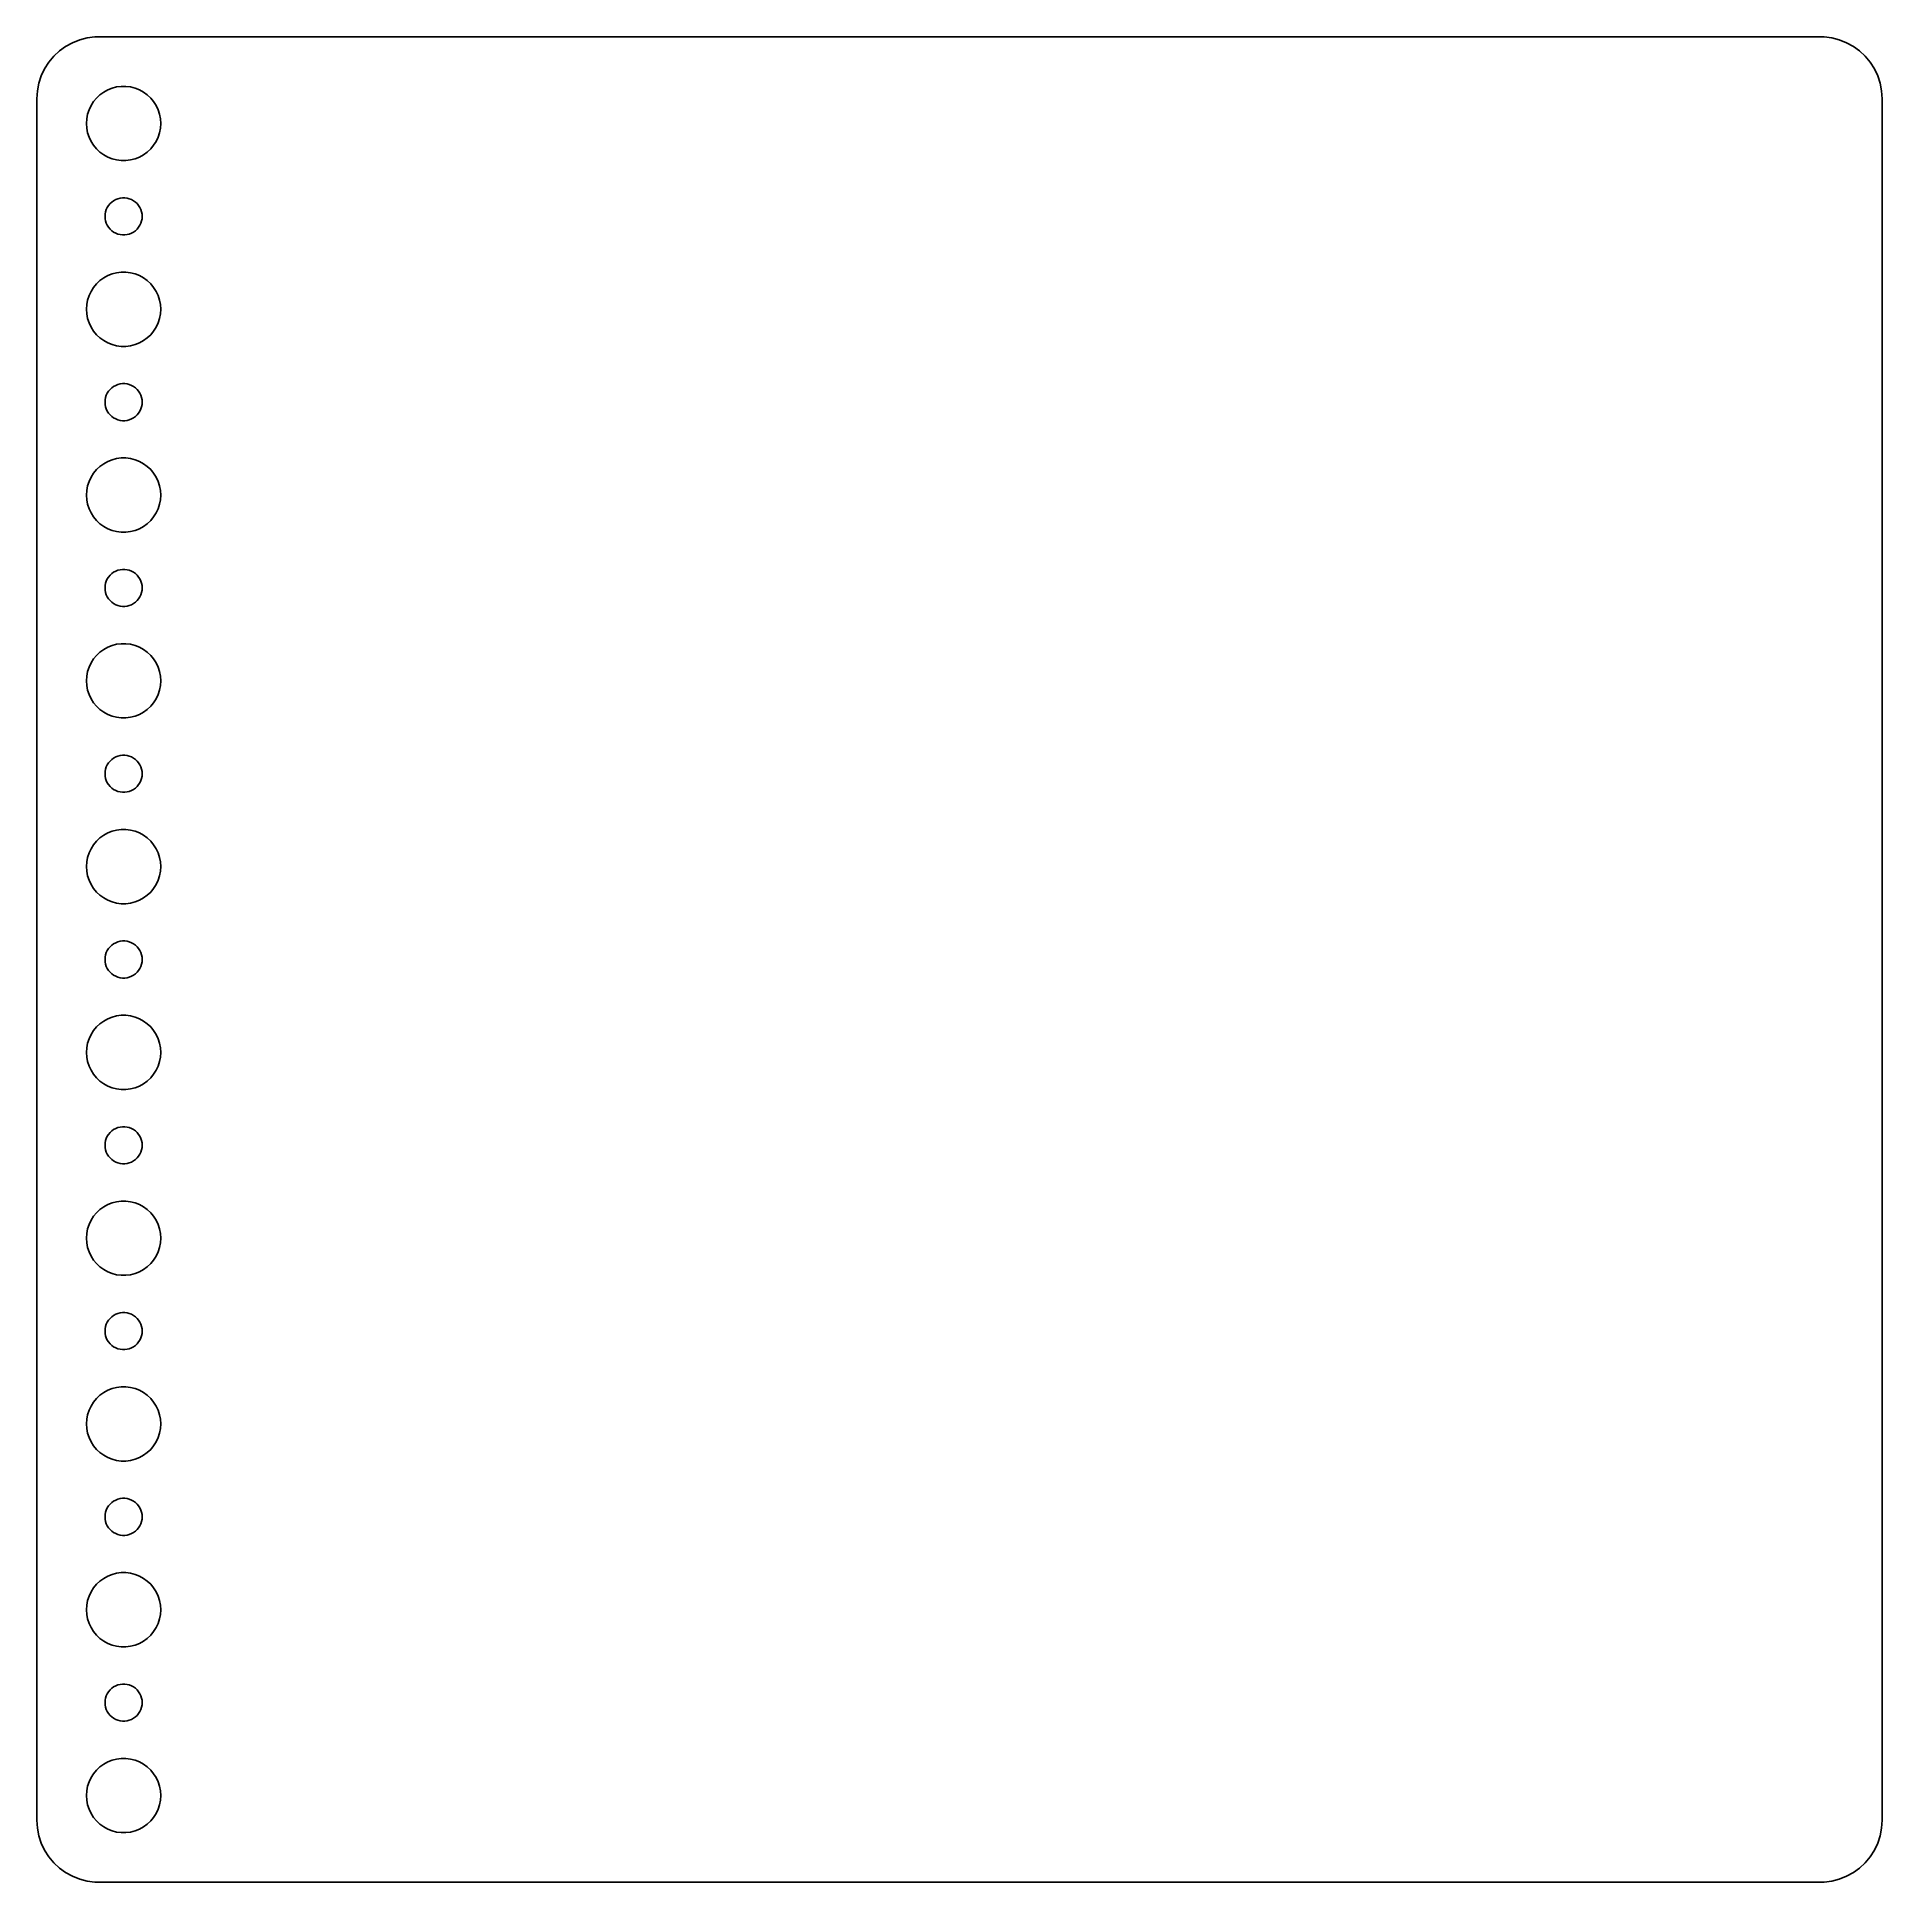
# Model space of a CAD drawing. Header units: metres. Extents: x -74 to 74, y -74 to 74.
import ezdxf

# ---------------------------------------------------------------- set-up
doc = ezdxf.new("R2010")
doc.units = ezdxf.units.M

msp = doc.modelspace()

# ---------------------------------------------------------------- linework, layer by layer
for p, q in [((-72.6871, 73.3526), (-73.1448, 72.9227)), ((-72.1791, 73.7216), (-72.6871, 73.3526)), ((-71.6289, 74.0241), (-72.1791, 73.7216)), ((-71.0451, 74.2553), (-71.6289, 74.0241)), ((-70.4369, 74.4114), (-71.0451, 74.2553)), ((-69.8139, 74.4901), (-70.4369, 74.4114)), ((69.8139, 74.4901), (-69.8139, 74.4901)), ((70.4369, 74.4114), (69.8139, 74.4901)), ((71.0451, 74.2553), (70.4369, 74.4114)), ((71.6289, 74.0241), (71.0451, 74.2553)), ((72.1791, 73.7216), (71.6289, 74.0241)), ((72.6871, 73.3526), (72.1791, 73.7216)), ((73.1448, 72.9227), (72.6871, 73.3526)), ((-73.8815, 71.9088), (-74.1489, 71.3406)), ((-73.5451, 72.4389), (-73.8815, 71.9088)), ((-73.1448, 72.9227), (-73.5451, 72.4389)), ((73.5451, 72.4389), (73.1448, 72.9227)), ((73.8815, 71.9088), (73.5451, 72.4389)), ((74.1489, 71.3406), (73.8815, 71.9088)), ((-74.4606, 70.1267), (-74.5, 69.5)), ((-74.3429, 70.7434), (-74.4606, 70.1267)), ((-74.1489, 71.3406), (-74.3429, 70.7434)), ((-69.4123, 69.8115), (-69.1075, 70.033)), ((-69.1075, 70.033), (-68.7773, 70.2145)), ((-68.7773, 70.2145), (-68.427, 70.3532)), ((-68.427, 70.3532), (-68.0621, 70.4469)), ((-68.0621, 70.4469), (-67.6884, 70.4941)), ((-67.6884, 70.4941), (-67.3116, 70.4941)), ((-67.3116, 70.4941), (-66.9379, 70.4469)), ((-66.9379, 70.4469), (-66.573, 70.3532)), ((-66.573, 70.3532), (-66.2227, 70.2145)), ((-66.2227, 70.2145), (-65.8925, 70.033)), ((-65.8925, 70.033), (-65.5877, 69.8115)), ((74.3429, 70.7434), (74.1489, 71.3406)), ((74.4606, 70.1267), (74.3429, 70.7434)), ((74.5, 69.5), (74.4606, 70.1267)), ((-74.5, 69.5), (-74.5, -69.5)), ((-70.4057, 68.2461), (-70.2893, 68.6044)), ((-70.2893, 68.6044), (-70.1289, 68.9453)), ((-70.1289, 68.9453), (-69.927, 69.2634)), ((-69.927, 69.2634), (-69.6869, 69.5536)), ((-69.6869, 69.5536), (-69.4123, 69.8115)), ((-65.5877, 69.8115), (-65.3131, 69.5536)), ((-65.3131, 69.5536), (-65.073, 69.2634)), ((-65.073, 69.2634), (-64.8711, 68.9453)), ((-64.8711, 68.9453), (-64.7107, 68.6044)), ((-64.7107, 68.6044), (-64.5943, 68.2461)), ((74.5, -69.5), (74.5, 69.5)), ((-70.5, 67.5), (-70.4763, 67.876)), ((-70.4763, 67.124), (-70.5, 67.5)), ((-70.4763, 67.876), (-70.4057, 68.2461)), ((-70.4057, 66.7539), (-70.4763, 67.124)), ((-64.5943, 68.2461), (-64.5237, 67.876)), ((-64.5237, 67.124), (-64.5943, 66.7539)), ((-64.5237, 67.876), (-64.5, 67.5)), ((-64.5, 67.5), (-64.5237, 67.124)), ((-70.2893, 66.3956), (-70.4057, 66.7539)), ((-70.1289, 66.0547), (-70.2893, 66.3956)), ((-69.927, 65.7366), (-70.1289, 66.0547)), ((-69.6869, 65.4464), (-69.927, 65.7366)), ((-65.073, 65.7366), (-65.3131, 65.4464)), ((-64.8711, 66.0547), (-65.073, 65.7366)), ((-64.7107, 66.3956), (-64.8711, 66.0547)), ((-64.5943, 66.7539), (-64.7107, 66.3956)), ((-69.4123, 65.1885), (-69.6869, 65.4464)), ((-69.1075, 64.967), (-69.4123, 65.1885)), ((-68.7773, 64.7855), (-69.1075, 64.967)), ((-68.427, 64.6468), (-68.7773, 64.7855)), ((-68.0621, 64.5531), (-68.427, 64.6468)), ((-67.6884, 64.5059), (-68.0621, 64.5531)), ((-67.3116, 64.5059), (-67.6884, 64.5059)), ((-66.9379, 64.5531), (-67.3116, 64.5059)), ((-66.573, 64.6468), (-66.9379, 64.5531)), ((-66.2227, 64.7855), (-66.573, 64.6468)), ((-65.8925, 64.967), (-66.2227, 64.7855)), ((-65.5877, 65.1885), (-65.8925, 64.967)), ((-65.3131, 65.4464), (-65.5877, 65.1885)), ((-68.5934, 61.0268), (-68.4561, 61.1558)), ((-68.4561, 61.1558), (-68.3037, 61.2665)), ((-68.3037, 61.2665), (-68.1387, 61.3572)), ((-68.1387, 61.3572), (-67.9635, 61.4266)), ((-67.9635, 61.4266), (-67.7811, 61.4734)), ((-67.7811, 61.4734), (-67.5942, 61.497)), ((-67.5942, 61.497), (-67.4058, 61.497)), ((-67.4058, 61.497), (-67.2189, 61.4734)), ((-67.2189, 61.4734), (-67.0365, 61.4266)), ((-67.0365, 61.4266), (-66.8613, 61.3572)), ((-66.8613, 61.3572), (-66.6963, 61.2665)), ((-66.6963, 61.2665), (-66.5439, 61.1558)), ((-66.5439, 61.1558), (-66.4065, 61.0268)), ((-69, 60), (-68.9882, 60.188)), ((-68.9882, 59.812), (-69, 60)), ((-68.9882, 60.188), (-68.9529, 60.373)), ((-68.9529, 59.627), (-68.9882, 59.812)), ((-68.9529, 60.373), (-68.8947, 60.5522)), ((-68.8947, 59.4478), (-68.9529, 59.627)), ((-68.8947, 60.5522), (-68.8145, 60.7226)), ((-68.8145, 60.7226), (-68.7135, 60.8817)), ((-68.7135, 60.8817), (-68.5934, 61.0268)), ((-66.4065, 61.0268), (-66.2865, 60.8817)), ((-66.2865, 60.8817), (-66.1855, 60.7226)), ((-66.1855, 60.7226), (-66.1053, 60.5522)), ((-66.1053, 60.5522), (-66.0471, 60.373)), ((-66.0471, 59.627), (-66.1053, 59.4478)), ((-66.0471, 60.373), (-66.0118, 60.188)), ((-66.0118, 59.812), (-66.0471, 59.627)), ((-66.0118, 60.188), (-66, 60)), ((-66, 60), (-66.0118, 59.812)), ((-68.8145, 59.2774), (-68.8947, 59.4478)), ((-68.7135, 59.1183), (-68.8145, 59.2774)), ((-68.5934, 58.9732), (-68.7135, 59.1183)), ((-68.4561, 58.8442), (-68.5934, 58.9732)), ((-68.3037, 58.7335), (-68.4561, 58.8442)), ((-68.1387, 58.6428), (-68.3037, 58.7335)), ((-67.9635, 58.5734), (-68.1387, 58.6428)), ((-67.7811, 58.5266), (-67.9635, 58.5734)), ((-67.5942, 58.503), (-67.7811, 58.5266)), ((-67.4058, 58.503), (-67.5942, 58.503)), ((-67.2189, 58.5266), (-67.4058, 58.503)), ((-67.0365, 58.5734), (-67.2189, 58.5266)), ((-66.8613, 58.6428), (-67.0365, 58.5734)), ((-66.6963, 58.7335), (-66.8613, 58.6428)), ((-66.5439, 58.8442), (-66.6963, 58.7335)), ((-66.4065, 58.9732), (-66.5439, 58.8442)), ((-66.2865, 59.1183), (-66.4065, 58.9732)), ((-66.1855, 59.2774), (-66.2865, 59.1183)), ((-66.1053, 59.4478), (-66.1855, 59.2774)), ((-69.1075, 55.033), (-68.7773, 55.2145)), ((-68.7773, 55.2145), (-68.427, 55.3532)), ((-68.427, 55.3532), (-68.0621, 55.4469)), ((-68.0621, 55.4469), (-67.6884, 55.4941)), ((-67.6884, 55.4941), (-67.3116, 55.4941)), ((-67.3116, 55.4941), (-66.9379, 55.4469)), ((-66.9379, 55.4469), (-66.573, 55.3532)), ((-66.573, 55.3532), (-66.2227, 55.2145)), ((-66.2227, 55.2145), (-65.8925, 55.033)), ((-70.2893, 53.6044), (-70.1289, 53.9453)), ((-70.1289, 53.9453), (-69.927, 54.2634)), ((-69.927, 54.2634), (-69.6869, 54.5536)), ((-69.6869, 54.5536), (-69.4123, 54.8115)), ((-69.4123, 54.8115), (-69.1075, 55.033)), ((-65.8925, 55.033), (-65.5877, 54.8115)), ((-65.5877, 54.8115), (-65.3131, 54.5536)), ((-65.3131, 54.5536), (-65.073, 54.2634)), ((-65.073, 54.2634), (-64.8711, 53.9453)), ((-64.8711, 53.9453), (-64.7107, 53.6044)), ((-70.5, 52.5), (-70.4763, 52.876)), ((-70.4763, 52.124), (-70.5, 52.5)), ((-70.4763, 52.876), (-70.4057, 53.2461)), ((-70.4057, 53.2461), (-70.2893, 53.6044)), ((-64.7107, 53.6044), (-64.5943, 53.2461)), ((-64.5943, 53.2461), (-64.5237, 52.876)), ((-64.5237, 52.876), (-64.5, 52.5)), ((-64.5, 52.5), (-64.5237, 52.124)), ((-70.4057, 51.7539), (-70.4763, 52.124)), ((-70.2893, 51.3956), (-70.4057, 51.7539)), ((-70.1289, 51.0547), (-70.2893, 51.3956)), ((-69.927, 50.7366), (-70.1289, 51.0547)), ((-69.6869, 50.4464), (-69.927, 50.7366)), ((-65.073, 50.7366), (-65.3131, 50.4464)), ((-64.8711, 51.0547), (-65.073, 50.7366)), ((-64.7107, 51.3956), (-64.8711, 51.0547)), ((-64.5943, 51.7539), (-64.7107, 51.3956)), ((-64.5237, 52.124), (-64.5943, 51.7539)), ((-69.4123, 50.1885), (-69.6869, 50.4464)), ((-69.1075, 49.967), (-69.4123, 50.1885)), ((-68.7773, 49.7855), (-69.1075, 49.967)), ((-68.427, 49.6468), (-68.7773, 49.7855)), ((-68.0621, 49.5531), (-68.427, 49.6468)), ((-67.6884, 49.5059), (-68.0621, 49.5531)), ((-67.3116, 49.5059), (-67.6884, 49.5059)), ((-66.9379, 49.5531), (-67.3116, 49.5059)), ((-66.573, 49.6468), (-66.9379, 49.5531)), ((-66.2227, 49.7855), (-66.573, 49.6468)), ((-65.8925, 49.967), (-66.2227, 49.7855)), ((-65.5877, 50.1885), (-65.8925, 49.967)), ((-65.3131, 50.4464), (-65.5877, 50.1885)), ((-68.4561, 46.1558), (-68.3037, 46.2665)), ((-68.3037, 46.2665), (-68.1387, 46.3572)), ((-68.1387, 46.3572), (-67.9635, 46.4266)), ((-67.9635, 46.4266), (-67.7811, 46.4734)), ((-67.7811, 46.4734), (-67.5942, 46.497)), ((-67.5942, 46.497), (-67.4058, 46.497)), ((-67.4058, 46.497), (-67.2189, 46.4734)), ((-67.2189, 46.4734), (-67.0365, 46.4266)), ((-67.0365, 46.4266), (-66.8613, 46.3572)), ((-66.8613, 46.3572), (-66.6963, 46.2665)), ((-66.6963, 46.2665), (-66.5439, 46.1558)), ((-69, 45), (-68.9882, 45.188)), ((-68.9882, 44.812), (-69, 45)), ((-68.9882, 45.188), (-68.9529, 45.373)), ((-68.9529, 44.627), (-68.9882, 44.812)), ((-68.9529, 45.373), (-68.8947, 45.5522)), ((-68.8947, 45.5522), (-68.8145, 45.7226)), ((-68.8145, 45.7226), (-68.7135, 45.8817)), ((-68.7135, 45.8817), (-68.5934, 46.0268)), ((-68.5934, 46.0268), (-68.4561, 46.1558)), ((-66.5439, 46.1558), (-66.4065, 46.0268)), ((-66.4065, 46.0268), (-66.2865, 45.8817)), ((-66.2865, 45.8817), (-66.1855, 45.7226)), ((-66.1855, 45.7226), (-66.1053, 45.5522)), ((-66.1053, 45.5522), (-66.0471, 45.373)), ((-66.0471, 45.373), (-66.0118, 45.188)), ((-66.0118, 44.812), (-66.0471, 44.627)), ((-66.0118, 45.188), (-66, 45)), ((-66, 45), (-66.0118, 44.812)), ((-68.8947, 44.4478), (-68.9529, 44.627)), ((-68.8145, 44.2774), (-68.8947, 44.4478)), ((-68.7135, 44.1183), (-68.8145, 44.2774)), ((-68.5934, 43.9732), (-68.7135, 44.1183)), ((-68.4561, 43.8442), (-68.5934, 43.9732)), ((-68.3037, 43.7335), (-68.4561, 43.8442)), ((-68.1387, 43.6428), (-68.3037, 43.7335)), ((-67.9635, 43.5734), (-68.1387, 43.6428)), ((-67.7811, 43.5266), (-67.9635, 43.5734)), ((-67.5942, 43.503), (-67.7811, 43.5266)), ((-67.4058, 43.503), (-67.5942, 43.503)), ((-67.2189, 43.5266), (-67.4058, 43.503)), ((-67.0365, 43.5734), (-67.2189, 43.5266)), ((-66.8613, 43.6428), (-67.0365, 43.5734)), ((-66.6963, 43.7335), (-66.8613, 43.6428)), ((-66.5439, 43.8442), (-66.6963, 43.7335)), ((-66.4065, 43.9732), (-66.5439, 43.8442)), ((-66.2865, 44.1183), (-66.4065, 43.9732)), ((-66.1855, 44.2774), (-66.2865, 44.1183)), ((-66.1053, 44.4478), (-66.1855, 44.2774)), ((-66.0471, 44.627), (-66.1053, 44.4478)), ((-68.7773, 40.2145), (-68.427, 40.3532)), ((-68.427, 40.3532), (-68.0621, 40.4469)), ((-68.0621, 40.4469), (-67.6884, 40.4941)), ((-67.6884, 40.4941), (-67.3116, 40.4941)), ((-67.3116, 40.4941), (-66.9379, 40.4469)), ((-66.9379, 40.4469), (-66.573, 40.3532)), ((-66.573, 40.3532), (-66.2227, 40.2145)), ((-70.2893, 38.6044), (-70.1289, 38.9453)), ((-70.1289, 38.9453), (-69.927, 39.2634)), ((-69.927, 39.2634), (-69.6869, 39.5536)), ((-69.6869, 39.5536), (-69.4123, 39.8115)), ((-69.4123, 39.8115), (-69.1075, 40.033)), ((-69.1075, 40.033), (-68.7773, 40.2145)), ((-66.2227, 40.2145), (-65.8925, 40.033)), ((-65.8925, 40.033), (-65.5877, 39.8115)), ((-65.5877, 39.8115), (-65.3131, 39.5536)), ((-65.3131, 39.5536), (-65.073, 39.2634)), ((-65.073, 39.2634), (-64.8711, 38.9453)), ((-64.8711, 38.9453), (-64.7107, 38.6044)), ((-70.5, 37.5), (-70.4763, 37.876)), ((-70.4763, 37.124), (-70.5, 37.5)), ((-70.4763, 37.876), (-70.4057, 38.2461)), ((-70.4057, 38.2461), (-70.2893, 38.6044)), ((-64.7107, 38.6044), (-64.5943, 38.2461)), ((-64.5943, 38.2461), (-64.5237, 37.876)), ((-64.5237, 37.876), (-64.5, 37.5)), ((-64.5, 37.5), (-64.5237, 37.124)), ((-70.4057, 36.7539), (-70.4763, 37.124)), ((-70.2893, 36.3956), (-70.4057, 36.7539)), ((-70.1289, 36.0547), (-70.2893, 36.3956)), ((-69.927, 35.7366), (-70.1289, 36.0547)), ((-64.8711, 36.0547), (-65.073, 35.7366)), ((-64.7107, 36.3956), (-64.8711, 36.0547)), ((-64.5943, 36.7539), (-64.7107, 36.3956)), ((-64.5237, 37.124), (-64.5943, 36.7539)), ((-69.6869, 35.4464), (-69.927, 35.7366)), ((-69.4123, 35.1885), (-69.6869, 35.4464)), ((-69.1075, 34.967), (-69.4123, 35.1885)), ((-68.7773, 34.7855), (-69.1075, 34.967)), ((-68.427, 34.6468), (-68.7773, 34.7855)), ((-68.0621, 34.5531), (-68.427, 34.6468)), ((-67.6884, 34.5059), (-68.0621, 34.5531)), ((-67.3116, 34.5059), (-67.6884, 34.5059)), ((-66.9379, 34.5531), (-67.3116, 34.5059)), ((-66.573, 34.6468), (-66.9379, 34.5531)), ((-66.2227, 34.7855), (-66.573, 34.6468)), ((-65.8925, 34.967), (-66.2227, 34.7855)), ((-65.5877, 35.1885), (-65.8925, 34.967)), ((-65.3131, 35.4464), (-65.5877, 35.1885)), ((-65.073, 35.7366), (-65.3131, 35.4464)), ((-68.3037, 31.2665), (-68.1387, 31.3572)), ((-68.1387, 31.3572), (-67.9635, 31.4266)), ((-67.9635, 31.4266), (-67.7811, 31.4734)), ((-67.7811, 31.4734), (-67.5942, 31.497)), ((-67.5942, 31.497), (-67.4058, 31.497)), ((-67.4058, 31.497), (-67.2189, 31.4734)), ((-67.2189, 31.4734), (-67.0365, 31.4266)), ((-67.0365, 31.4266), (-66.8613, 31.3572)), ((-66.8613, 31.3572), (-66.6963, 31.2665)), ((-69, 30), (-68.9882, 30.188)), ((-68.9882, 29.812), (-69, 30)), ((-68.9882, 30.188), (-68.9529, 30.373)), ((-68.9529, 29.627), (-68.9882, 29.812)), ((-68.9529, 30.373), (-68.8947, 30.5522)), ((-68.8947, 30.5522), (-68.8145, 30.7226)), ((-68.8145, 30.7226), (-68.7135, 30.8817)), ((-68.7135, 30.8817), (-68.5934, 31.0268)), ((-68.5934, 31.0268), (-68.4561, 31.1558)), ((-68.4561, 31.1558), (-68.3037, 31.2665)), ((-66.6963, 31.2665), (-66.5439, 31.1558)), ((-66.5439, 31.1558), (-66.4065, 31.0268)), ((-66.4065, 31.0268), (-66.2865, 30.8817)), ((-66.2865, 30.8817), (-66.1855, 30.7226)), ((-66.1855, 30.7226), (-66.1053, 30.5522)), ((-66.1053, 30.5522), (-66.0471, 30.373)), ((-66.0471, 30.373), (-66.0118, 30.188)), ((-66.0118, 29.812), (-66.0471, 29.627)), ((-66.0118, 30.188), (-66, 30)), ((-66, 30), (-66.0118, 29.812)), ((-68.8947, 29.4478), (-68.9529, 29.627)), ((-68.8145, 29.2774), (-68.8947, 29.4478)), ((-68.7135, 29.1183), (-68.8145, 29.2774)), ((-68.5934, 28.9732), (-68.7135, 29.1183)), ((-68.4561, 28.8442), (-68.5934, 28.9732)), ((-68.3037, 28.7335), (-68.4561, 28.8442)), ((-68.1387, 28.6427), (-68.3037, 28.7335)), ((-67.9635, 28.5734), (-68.1387, 28.6427)), ((-67.7811, 28.5266), (-67.9635, 28.5734)), ((-67.5942, 28.503), (-67.7811, 28.5266)), ((-67.4058, 28.503), (-67.5942, 28.503)), ((-67.2189, 28.5266), (-67.4058, 28.503)), ((-67.0365, 28.5734), (-67.2189, 28.5266)), ((-66.8613, 28.6427), (-67.0365, 28.5734)), ((-66.6963, 28.7335), (-66.8613, 28.6427)), ((-66.5439, 28.8442), (-66.6963, 28.7335)), ((-66.4065, 28.9732), (-66.5439, 28.8442)), ((-66.2865, 29.1183), (-66.4065, 28.9732)), ((-66.1855, 29.2774), (-66.2865, 29.1183)), ((-66.1053, 29.4478), (-66.1855, 29.2774)), ((-66.0471, 29.627), (-66.1053, 29.4478)), ((-68.7773, 25.2145), (-68.427, 25.3532)), ((-68.427, 25.3532), (-68.0621, 25.4469)), ((-68.0621, 25.4469), (-67.6884, 25.4941)), ((-67.6884, 25.4941), (-67.3116, 25.4941)), ((-67.3116, 25.4941), (-66.9379, 25.4469)), ((-66.9379, 25.4469), (-66.573, 25.3532)), ((-66.573, 25.3532), (-66.2227, 25.2145)), ((-70.2893, 23.6044), (-70.1289, 23.9453)), ((-70.1289, 23.9453), (-69.927, 24.2634)), ((-69.927, 24.2634), (-69.6869, 24.5536)), ((-69.6869, 24.5536), (-69.4123, 24.8115)), ((-69.4123, 24.8115), (-69.1075, 25.033)), ((-69.1075, 25.033), (-68.7773, 25.2145)), ((-66.2227, 25.2145), (-65.8925, 25.033)), ((-65.8925, 25.033), (-65.5877, 24.8115)), ((-65.5877, 24.8115), (-65.3131, 24.5536)), ((-65.3131, 24.5536), (-65.073, 24.2634)), ((-65.073, 24.2634), (-64.8711, 23.9453)), ((-64.8711, 23.9453), (-64.7107, 23.6044)), ((-70.5, 22.5), (-70.4763, 22.876)), ((-70.4763, 22.124), (-70.5, 22.5)), ((-70.4763, 22.876), (-70.4057, 23.2461)), ((-70.4057, 23.2461), (-70.2893, 23.6044)), ((-64.7107, 23.6044), (-64.5943, 23.2461)), ((-64.5943, 23.2461), (-64.5237, 22.876)), ((-64.5237, 22.876), (-64.5, 22.5)), ((-64.5, 22.5), (-64.5237, 22.124)), ((-70.4057, 21.7539), (-70.4763, 22.124)), ((-70.2893, 21.3956), (-70.4057, 21.7539)), ((-70.1289, 21.0547), (-70.2893, 21.3956)), ((-69.927, 20.7366), (-70.1289, 21.0547)), ((-64.8711, 21.0547), (-65.073, 20.7366)), ((-64.7107, 21.3956), (-64.8711, 21.0547)), ((-64.5943, 21.7539), (-64.7107, 21.3956)), ((-64.5237, 22.124), (-64.5943, 21.7539)), ((-69.6869, 20.4464), (-69.927, 20.7366)), ((-69.4123, 20.1884), (-69.6869, 20.4464)), ((-69.1075, 19.967), (-69.4123, 20.1884)), ((-68.7773, 19.7855), (-69.1075, 19.967)), ((-68.427, 19.6468), (-68.7773, 19.7855)), ((-68.0621, 19.5531), (-68.427, 19.6468)), ((-67.6884, 19.5059), (-68.0621, 19.5531)), ((-67.3116, 19.5059), (-67.6884, 19.5059)), ((-66.9379, 19.5531), (-67.3116, 19.5059)), ((-66.573, 19.6468), (-66.9379, 19.5531)), ((-66.2227, 19.7855), (-66.573, 19.6468)), ((-65.8925, 19.967), (-66.2227, 19.7855)), ((-65.5877, 20.1884), (-65.8925, 19.967)), ((-65.3131, 20.4464), (-65.5877, 20.1884)), ((-65.073, 20.7366), (-65.3131, 20.4464)), ((-68.1387, 16.3572), (-67.9635, 16.4266)), ((-67.9635, 16.4266), (-67.7811, 16.4734)), ((-67.7811, 16.4734), (-67.5942, 16.497)), ((-67.5942, 16.497), (-67.4058, 16.497)), ((-67.4058, 16.497), (-67.2189, 16.4734)), ((-67.2189, 16.4734), (-67.0365, 16.4266)), ((-67.0365, 16.4266), (-66.8613, 16.3572)), ((-69, 15), (-68.9882, 15.188)), ((-68.9882, 14.812), (-69, 15)), ((-68.9882, 15.188), (-68.9529, 15.373)), ((-68.9529, 15.373), (-68.8947, 15.5522)), ((-68.8947, 15.5522), (-68.8145, 15.7226)), ((-68.8145, 15.7226), (-68.7135, 15.8817)), ((-68.7135, 15.8817), (-68.5934, 16.0268)), ((-68.5934, 16.0268), (-68.4561, 16.1558)), ((-68.4561, 16.1558), (-68.3037, 16.2665)), ((-68.3037, 16.2665), (-68.1387, 16.3572)), ((-66.8613, 16.3572), (-66.6963, 16.2665)), ((-66.6963, 16.2665), (-66.5439, 16.1558)), ((-66.5439, 16.1558), (-66.4065, 16.0268)), ((-66.4065, 16.0268), (-66.2865, 15.8817)), ((-66.2865, 15.8817), (-66.1855, 15.7226)), ((-66.1855, 15.7226), (-66.1053, 15.5522)), ((-66.1053, 15.5522), (-66.0471, 15.373)), ((-66.0471, 15.373), (-66.0118, 15.188)), ((-66.0118, 15.188), (-66, 15)), ((-66, 15), (-66.0118, 14.812)), ((-68.9529, 14.627), (-68.9882, 14.812)), ((-68.8947, 14.4478), (-68.9529, 14.627)), ((-68.8145, 14.2774), (-68.8947, 14.4478)), ((-68.7135, 14.1183), (-68.8145, 14.2774)), ((-68.5934, 13.9732), (-68.7135, 14.1183)), ((-68.4561, 13.8442), (-68.5934, 13.9732)), ((-68.3037, 13.7335), (-68.4561, 13.8442)), ((-68.1387, 13.6427), (-68.3037, 13.7335)), ((-67.9635, 13.5734), (-68.1387, 13.6427)), ((-67.7811, 13.5266), (-67.9635, 13.5734)), ((-67.5942, 13.5029), (-67.7811, 13.5266)), ((-67.4058, 13.5029), (-67.5942, 13.5029)), ((-67.2189, 13.5266), (-67.4058, 13.5029)), ((-67.0365, 13.5734), (-67.2189, 13.5266)), ((-66.8613, 13.6427), (-67.0365, 13.5734)), ((-66.6963, 13.7335), (-66.8613, 13.6427)), ((-66.5439, 13.8442), (-66.6963, 13.7335)), ((-66.4065, 13.9732), (-66.5439, 13.8442)), ((-66.2865, 14.1183), (-66.4065, 13.9732)), ((-66.1855, 14.2774), (-66.2865, 14.1183)), ((-66.1053, 14.4478), (-66.1855, 14.2774)), ((-66.0471, 14.627), (-66.1053, 14.4478)), ((-66.0118, 14.812), (-66.0471, 14.627)), ((-68.427, 10.3532), (-68.0621, 10.4469)), ((-68.0621, 10.4469), (-67.6884, 10.4941)), ((-67.6884, 10.4941), (-67.3116, 10.4941)), ((-67.3116, 10.4941), (-66.9379, 10.4469)), ((-66.9379, 10.4469), (-66.573, 10.3532)), ((-70.2893, 8.60437), (-70.1289, 8.94525)), ((-70.1289, 8.94525), (-69.927, 9.26335)), ((-69.927, 9.26335), (-69.6869, 9.55363)), ((-69.6869, 9.55363), (-69.4123, 9.81154)), ((-69.4123, 9.81154), (-69.1075, 10.033)), ((-69.1075, 10.033), (-68.7773, 10.2145)), ((-68.7773, 10.2145), (-68.427, 10.3532)), ((-66.573, 10.3532), (-66.2227, 10.2145)), ((-66.2227, 10.2145), (-65.8925, 10.033)), ((-65.8925, 10.033), (-65.5877, 9.81154)), ((-65.5877, 9.81154), (-65.3131, 9.55363)), ((-65.3131, 9.55363), (-65.073, 9.26335)), ((-65.073, 9.26335), (-64.8711, 8.94525)), ((-64.8711, 8.94525), (-64.7107, 8.60437)), ((-70.5, 7.5), (-70.4763, 7.87599)), ((-70.4763, 7.12399), (-70.5, 7.5)), ((-70.4763, 7.87599), (-70.4057, 8.24606)), ((-70.4057, 8.24606), (-70.2893, 8.60437)), ((-64.7107, 8.60437), (-64.5943, 8.24606)), ((-64.5943, 8.24606), (-64.5237, 7.87599)), ((-64.5237, 7.87599), (-64.5, 7.5)), ((-64.5, 7.5), (-64.5237, 7.12399)), ((-70.4057, 6.75392), (-70.4763, 7.12399)), ((-70.2893, 6.39561), (-70.4057, 6.75392)), ((-70.1289, 6.05473), (-70.2893, 6.39561)), ((-69.927, 5.73663), (-70.1289, 6.05473)), ((-64.8711, 6.05473), (-65.073, 5.73663)), ((-64.7107, 6.39561), (-64.8711, 6.05473)), ((-64.5943, 6.75392), (-64.7107, 6.39561)), ((-64.5237, 7.12399), (-64.5943, 6.75392)), ((-69.6869, 5.44635), (-69.927, 5.73663)), ((-69.4123, 5.18845), (-69.6869, 5.44635)), ((-69.1075, 4.96701), (-69.4123, 5.18845)), ((-68.7773, 4.78551), (-69.1075, 4.96701)), ((-68.427, 4.64682), (-68.7773, 4.78551)), ((-68.0621, 4.55313), (-68.427, 4.64682)), ((-67.6884, 4.50591), (-68.0621, 4.55313)), ((-67.3116, 4.50591), (-67.6884, 4.50591)), ((-66.9379, 4.55313), (-67.3116, 4.50591)), ((-66.573, 4.64682), (-66.9379, 4.55313)), ((-66.2227, 4.78551), (-66.573, 4.64682)), ((-65.8925, 4.96701), (-66.2227, 4.78551)), ((-65.5877, 5.18845), (-65.8925, 4.96701)), ((-65.3131, 5.44635), (-65.5877, 5.18845)), ((-65.073, 5.73663), (-65.3131, 5.44635)), ((-67.7811, 1.47342), (-67.5942, 1.49704)), ((-67.5942, 1.49704), (-67.4058, 1.49704)), ((-67.4058, 1.49704), (-67.2189, 1.47342)), ((-69, 0), (-68.9882, 0.18799)), ((-68.9882, -0.18799), (-69, 0)), ((-68.9882, 0.18799), (-68.9529, 0.37303)), ((-68.9529, 0.37303), (-68.8947, 0.55219)), ((-68.8947, 0.55219), (-68.8145, 0.72263)), ((-68.8145, 0.72263), (-68.7135, 0.88167)), ((-68.7135, 0.88167), (-68.5934, 1.02681)), ((-68.5934, 1.02681), (-68.4561, 1.15576)), ((-68.4561, 1.15576), (-68.3037, 1.26648)), ((-68.3037, 1.26648), (-68.1387, 1.35724)), ((-68.1387, 1.35724), (-67.9635, 1.42657)), ((-67.9635, 1.42657), (-67.7811, 1.47342)), ((-67.2189, 1.47342), (-67.0365, 1.42657)), ((-67.0365, 1.42657), (-66.8613, 1.35724)), ((-66.8613, 1.35724), (-66.6963, 1.26648)), ((-66.6963, 1.26648), (-66.5439, 1.15576)), ((-66.5439, 1.15576), (-66.4065, 1.02681)), ((-66.4065, 1.02681), (-66.2865, 0.88167)), ((-66.2865, 0.88167), (-66.1855, 0.72263)), ((-66.1855, 0.72263), (-66.1053, 0.55219)), ((-66.1053, 0.55219), (-66.0471, 0.37303)), ((-66.0471, 0.37303), (-66.0118, 0.18799)), ((-66.0118, 0.18799), (-66, 0)), ((-66, 0), (-66.0118, -0.18799)), ((-68.9529, -0.37303), (-68.9882, -0.18799)), ((-68.8947, -0.55219), (-68.9529, -0.37303)), ((-68.8145, -0.72263), (-68.8947, -0.55219)), ((-68.7135, -0.88167), (-68.8145, -0.72263)), ((-68.5934, -1.02681), (-68.7135, -0.88167)), ((-68.4561, -1.15576), (-68.5934, -1.02681)), ((-68.3037, -1.26648), (-68.4561, -1.15576)), ((-68.1387, -1.35724), (-68.3037, -1.26648)), ((-67.9635, -1.42657), (-68.1387, -1.35724)), ((-67.7811, -1.47342), (-67.9635, -1.42657)), ((-67.5942, -1.49704), (-67.7811, -1.47342)), ((-67.2189, -1.47342), (-67.4058, -1.49704)), ((-67.0365, -1.42657), (-67.2189, -1.47342)), ((-66.8613, -1.35724), (-67.0365, -1.42657)), ((-66.6963, -1.26648), (-66.8613, -1.35724)), ((-66.5439, -1.15576), (-66.6963, -1.26648)), ((-66.4065, -1.02681), (-66.5439, -1.15576)), ((-66.2865, -0.88167), (-66.4065, -1.02681)), ((-66.1855, -0.72263), (-66.2865, -0.88167)), ((-66.1053, -0.55219), (-66.1855, -0.72263)), ((-66.0471, -0.37303), (-66.1053, -0.55219)), ((-66.0118, -0.18799), (-66.0471, -0.37303)), ((-67.4058, -1.49704), (-67.5942, -1.49704)), ((-70.1289, -6.05473), (-69.927, -5.73663)), ((-69.927, -5.73663), (-69.6869, -5.44635)), ((-69.6869, -5.44635), (-69.4123, -5.18845)), ((-69.4123, -5.18845), (-69.1075, -4.96701)), ((-69.1075, -4.96701), (-68.7773, -4.78551)), ((-68.7773, -4.78551), (-68.427, -4.64682)), ((-68.427, -4.64682), (-68.0621, -4.55313)), ((-68.0621, -4.55313), (-67.6884, -4.50591)), ((-67.6884, -4.50591), (-67.3116, -4.50591)), ((-67.3116, -4.50591), (-66.9379, -4.55313)), ((-66.9379, -4.55313), (-66.573, -4.64682)), ((-66.573, -4.64682), (-66.2227, -4.78551)), ((-66.2227, -4.78551), (-65.8925, -4.96701)), ((-65.8925, -4.96701), (-65.5877, -5.18845)), ((-65.5877, -5.18845), (-65.3131, -5.44635)), ((-65.3131, -5.44635), (-65.073, -5.73663)), ((-65.073, -5.73663), (-64.8711, -6.05473)), ((-70.5, -7.5), (-70.4763, -7.12399)), ((-70.4763, -7.12399), (-70.4057, -6.75392)), ((-70.4057, -6.75392), (-70.2893, -6.39561)), ((-70.2893, -6.39561), (-70.1289, -6.05473)), ((-64.8711, -6.05473), (-64.7107, -6.39561)), ((-64.7107, -6.39561), (-64.5943, -6.75392)), ((-64.5943, -6.75392), (-64.5237, -7.12399)), ((-64.5237, -7.12399), (-64.5, -7.5)), ((-70.4763, -7.87599), (-70.5, -7.5)), ((-70.4057, -8.24606), (-70.4763, -7.87599)), ((-70.2893, -8.60437), (-70.4057, -8.24606)), ((-70.1289, -8.94525), (-70.2893, -8.60437)), ((-64.7107, -8.60437), (-64.8711, -8.94525)), ((-64.5943, -8.24606), (-64.7107, -8.60437)), ((-64.5237, -7.87599), (-64.5943, -8.24606)), ((-64.5, -7.5), (-64.5237, -7.87599)), ((-69.927, -9.26335), (-70.1289, -8.94525)), ((-69.6869, -9.55363), (-69.927, -9.26335)), ((-69.4123, -9.81154), (-69.6869, -9.55363)), ((-69.1075, -10.033), (-69.4123, -9.81154)), ((-68.7773, -10.2145), (-69.1075, -10.033)), ((-68.427, -10.3532), (-68.7773, -10.2145)), ((-68.0621, -10.4469), (-68.427, -10.3532)), ((-66.573, -10.3532), (-66.9379, -10.4469)), ((-66.2227, -10.2145), (-66.573, -10.3532)), ((-65.8925, -10.033), (-66.2227, -10.2145)), ((-65.5877, -9.81154), (-65.8925, -10.033)), ((-65.3131, -9.55363), (-65.5877, -9.81154)), ((-65.073, -9.26335), (-65.3131, -9.55363)), ((-64.8711, -8.94525), (-65.073, -9.26335)), ((-67.6884, -10.4941), (-68.0621, -10.4469)), ((-67.3116, -10.4941), (-67.6884, -10.4941)), ((-66.9379, -10.4469), (-67.3116, -10.4941)), ((-69, -15), (-68.9882, -14.812)), ((-68.9882, -14.812), (-68.9529, -14.627)), ((-68.9529, -14.627), (-68.8947, -14.4478)), ((-68.8947, -14.4478), (-68.8145, -14.2774)), ((-68.8145, -14.2774), (-68.7135, -14.1183)), ((-68.7135, -14.1183), (-68.5934, -13.9732)), ((-68.5934, -13.9732), (-68.4561, -13.8442)), ((-68.4561, -13.8442), (-68.3037, -13.7335)), ((-68.3037, -13.7335), (-68.1387, -13.6427)), ((-68.1387, -13.6427), (-67.9635, -13.5734)), ((-67.9635, -13.5734), (-67.7811, -13.5266)), ((-67.7811, -13.5266), (-67.5942, -13.5029)), ((-67.5942, -13.5029), (-67.4058, -13.5029)), ((-67.4058, -13.5029), (-67.2189, -13.5266)), ((-67.2189, -13.5266), (-67.0365, -13.5734)), ((-67.0365, -13.5734), (-66.8613, -13.6427)), ((-66.8613, -13.6427), (-66.6963, -13.7335)), ((-66.6963, -13.7335), (-66.5439, -13.8442)), ((-66.5439, -13.8442), (-66.4065, -13.9732)), ((-66.4065, -13.9732), (-66.2865, -14.1183)), ((-66.2865, -14.1183), (-66.1855, -14.2774)), ((-66.1855, -14.2774), (-66.1053, -14.4478)), ((-66.1053, -14.4478), (-66.0471, -14.627)), ((-66.0471, -14.627), (-66.0118, -14.812)), ((-66.0118, -14.812), (-66, -15)), ((-68.9882, -15.188), (-69, -15)), ((-68.9529, -15.373), (-68.9882, -15.188)), ((-68.8947, -15.5522), (-68.9529, -15.373)), ((-68.8145, -15.7226), (-68.8947, -15.5522)), ((-68.7135, -15.8817), (-68.8145, -15.7226)), ((-68.5934, -16.0268), (-68.7135, -15.8817)), ((-68.4561, -16.1558), (-68.5934, -16.0268)), ((-68.3037, -16.2665), (-68.4561, -16.1558)), ((-68.1387, -16.3572), (-68.3037, -16.2665)), ((-67.9635, -16.4266), (-68.1387, -16.3572)), ((-66.8613, -16.3572), (-67.0365, -16.4266)), ((-66.6963, -16.2665), (-66.8613, -16.3572)), ((-66.5439, -16.1558), (-66.6963, -16.2665)), ((-66.4065, -16.0268), (-66.5439, -16.1558)), ((-66.2865, -15.8817), (-66.4065, -16.0268)), ((-66.1855, -15.7226), (-66.2865, -15.8817)), ((-66.1053, -15.5522), (-66.1855, -15.7226)), ((-66.0471, -15.373), (-66.1053, -15.5522)), ((-66.0118, -15.188), (-66.0471, -15.373)), ((-66, -15), (-66.0118, -15.188)), ((-67.7811, -16.4734), (-67.9635, -16.4266)), ((-67.5942, -16.497), (-67.7811, -16.4734)), ((-67.4058, -16.497), (-67.5942, -16.497)), ((-67.2189, -16.4734), (-67.4058, -16.497)), ((-67.0365, -16.4266), (-67.2189, -16.4734)), ((-70.1289, -21.0547), (-69.927, -20.7366)), ((-69.927, -20.7366), (-69.6869, -20.4464)), ((-69.6869, -20.4464), (-69.4123, -20.1884)), ((-69.4123, -20.1884), (-69.1075, -19.967)), ((-69.1075, -19.967), (-68.7773, -19.7855)), ((-68.7773, -19.7855), (-68.427, -19.6468)), ((-68.427, -19.6468), (-68.0621, -19.5531)), ((-68.0621, -19.5531), (-67.6884, -19.5059)), ((-67.6884, -19.5059), (-67.3116, -19.5059)), ((-67.3116, -19.5059), (-66.9379, -19.5531)), ((-66.9379, -19.5531), (-66.573, -19.6468)), ((-66.573, -19.6468), (-66.2227, -19.7855)), ((-66.2227, -19.7855), (-65.8925, -19.967)), ((-65.8925, -19.967), (-65.5877, -20.1884)), ((-65.5877, -20.1884), (-65.3131, -20.4464)), ((-65.3131, -20.4464), (-65.073, -20.7366)), ((-65.073, -20.7366), (-64.8711, -21.0547)), ((-70.5, -22.5), (-70.4763, -22.124)), ((-70.4763, -22.124), (-70.4057, -21.7539)), ((-70.4057, -21.7539), (-70.2893, -21.3956)), ((-70.2893, -21.3956), (-70.1289, -21.0547)), ((-64.8711, -21.0547), (-64.7107, -21.3956)), ((-64.7107, -21.3956), (-64.5943, -21.7539)), ((-64.5943, -21.7539), (-64.5237, -22.124)), ((-64.5237, -22.124), (-64.5, -22.5)), ((-70.4763, -22.876), (-70.5, -22.5)), ((-70.4057, -23.2461), (-70.4763, -22.876)), ((-70.2893, -23.6044), (-70.4057, -23.2461)), ((-70.1289, -23.9453), (-70.2893, -23.6044)), ((-64.7107, -23.6044), (-64.8711, -23.9453)), ((-64.5943, -23.2461), (-64.7107, -23.6044)), ((-64.5237, -22.876), (-64.5943, -23.2461)), ((-64.5, -22.5), (-64.5237, -22.876)), ((-69.927, -24.2634), (-70.1289, -23.9453)), ((-69.6869, -24.5536), (-69.927, -24.2634)), ((-69.4123, -24.8115), (-69.6869, -24.5536)), ((-69.1075, -25.033), (-69.4123, -24.8115)), ((-68.7773, -25.2145), (-69.1075, -25.033)), ((-68.427, -25.3532), (-68.7773, -25.2145)), ((-66.2227, -25.2145), (-66.573, -25.3532)), ((-65.8925, -25.033), (-66.2227, -25.2145)), ((-65.5877, -24.8115), (-65.8925, -25.033)), ((-65.3131, -24.5536), (-65.5877, -24.8115)), ((-65.073, -24.2634), (-65.3131, -24.5536)), ((-64.8711, -23.9453), (-65.073, -24.2634)), ((-68.0621, -25.4469), (-68.427, -25.3532)), ((-67.6884, -25.4941), (-68.0621, -25.4469)), ((-67.3116, -25.4941), (-67.6884, -25.4941)), ((-66.9379, -25.4469), (-67.3116, -25.4941)), ((-66.573, -25.3532), (-66.9379, -25.4469)), ((-68.9882, -29.812), (-68.9529, -29.627)), ((-68.9529, -29.627), (-68.8947, -29.4478)), ((-68.8947, -29.4478), (-68.8145, -29.2774)), ((-68.8145, -29.2774), (-68.7135, -29.1183)), ((-68.7135, -29.1183), (-68.5934, -28.9732)), ((-68.5934, -28.9732), (-68.4561, -28.8442)), ((-68.4561, -28.8442), (-68.3037, -28.7335)), ((-68.3037, -28.7335), (-68.1387, -28.6427)), ((-68.1387, -28.6427), (-67.9635, -28.5734)), ((-67.9635, -28.5734), (-67.7811, -28.5266)), ((-67.7811, -28.5266), (-67.5942, -28.503)), ((-67.5942, -28.503), (-67.4058, -28.503)), ((-67.4058, -28.503), (-67.2189, -28.5266)), ((-67.2189, -28.5266), (-67.0365, -28.5734)), ((-67.0365, -28.5734), (-66.8613, -28.6427)), ((-66.8613, -28.6427), (-66.6963, -28.7335)), ((-66.6963, -28.7335), (-66.5439, -28.8442)), ((-66.5439, -28.8442), (-66.4065, -28.9732)), ((-66.4065, -28.9732), (-66.2865, -29.1183)), ((-66.2865, -29.1183), (-66.1855, -29.2774)), ((-66.1855, -29.2774), (-66.1053, -29.4478)), ((-66.1053, -29.4478), (-66.0471, -29.627)), ((-66.0471, -29.627), (-66.0118, -29.812)), ((-69, -30), (-68.9882, -29.812)), ((-68.9882, -30.188), (-69, -30)), ((-68.9529, -30.373), (-68.9882, -30.188)), ((-68.8947, -30.5522), (-68.9529, -30.373)), ((-68.8145, -30.7226), (-68.8947, -30.5522)), ((-68.7135, -30.8817), (-68.8145, -30.7226)), ((-68.5934, -31.0268), (-68.7135, -30.8817)), ((-68.4561, -31.1558), (-68.5934, -31.0268)), ((-68.3037, -31.2665), (-68.4561, -31.1558)), ((-68.1387, -31.3572), (-68.3037, -31.2665)), ((-66.6963, -31.2665), (-66.8613, -31.3572)), ((-66.5439, -31.1558), (-66.6963, -31.2665)), ((-66.4065, -31.0268), (-66.5439, -31.1558)), ((-66.2865, -30.8817), (-66.4065, -31.0268)), ((-66.1855, -30.7226), (-66.2865, -30.8817)), ((-66.1053, -30.5522), (-66.1855, -30.7226)), ((-66.0471, -30.373), (-66.1053, -30.5522)), ((-66.0118, -30.188), (-66.0471, -30.373)), ((-66.0118, -29.812), (-66, -30)), ((-66, -30), (-66.0118, -30.188)), ((-67.9635, -31.4266), (-68.1387, -31.3572)), ((-67.7811, -31.4734), (-67.9635, -31.4266)), ((-67.5942, -31.497), (-67.7811, -31.4734)), ((-67.4058, -31.497), (-67.5942, -31.497)), ((-67.2189, -31.4734), (-67.4058, -31.497)), ((-67.0365, -31.4266), (-67.2189, -31.4734)), ((-66.8613, -31.3572), (-67.0365, -31.4266)), ((-70.1289, -36.0547), (-69.927, -35.7366)), ((-69.927, -35.7366), (-69.6869, -35.4464)), ((-69.6869, -35.4464), (-69.4123, -35.1885)), ((-69.4123, -35.1885), (-69.1075, -34.967)), ((-69.1075, -34.967), (-68.7773, -34.7855)), ((-68.7773, -34.7855), (-68.427, -34.6468)), ((-68.427, -34.6468), (-68.0621, -34.5531)), ((-68.0621, -34.5531), (-67.6884, -34.5059)), ((-67.6884, -34.5059), (-67.3116, -34.5059)), ((-67.3116, -34.5059), (-66.9379, -34.5531)), ((-66.9379, -34.5531), (-66.573, -34.6468)), ((-66.573, -34.6468), (-66.2227, -34.7855)), ((-66.2227, -34.7855), (-65.8925, -34.967)), ((-65.8925, -34.967), (-65.5877, -35.1885)), ((-65.5877, -35.1885), (-65.3131, -35.4464)), ((-65.3131, -35.4464), (-65.073, -35.7366)), ((-65.073, -35.7366), (-64.8711, -36.0547)), ((-70.5, -37.5), (-70.4763, -37.124)), ((-70.4763, -37.124), (-70.4057, -36.7539)), ((-70.4057, -36.7539), (-70.2893, -36.3956)), ((-70.2893, -36.3956), (-70.1289, -36.0547)), ((-64.8711, -36.0547), (-64.7107, -36.3956)), ((-64.7107, -36.3956), (-64.5943, -36.7539)), ((-64.5943, -36.7539), (-64.5237, -37.124)), ((-64.5237, -37.124), (-64.5, -37.5)), ((-70.4763, -37.876), (-70.5, -37.5)), ((-70.4057, -38.2461), (-70.4763, -37.876)), ((-70.2893, -38.6044), (-70.4057, -38.2461)), ((-70.1289, -38.9453), (-70.2893, -38.6044)), ((-64.7107, -38.6044), (-64.8711, -38.9453)), ((-64.5943, -38.2461), (-64.7107, -38.6044)), ((-64.5237, -37.876), (-64.5943, -38.2461)), ((-64.5, -37.5), (-64.5237, -37.876)), ((-69.927, -39.2634), (-70.1289, -38.9453)), ((-69.6869, -39.5536), (-69.927, -39.2634)), ((-69.4123, -39.8115), (-69.6869, -39.5536)), ((-69.1075, -40.033), (-69.4123, -39.8115)), ((-68.7773, -40.2145), (-69.1075, -40.033)), ((-68.427, -40.3532), (-68.7773, -40.2145)), ((-66.2227, -40.2145), (-66.573, -40.3532)), ((-65.8925, -40.033), (-66.2227, -40.2145)), ((-65.5877, -39.8115), (-65.8925, -40.033)), ((-65.3131, -39.5536), (-65.5877, -39.8115)), ((-65.073, -39.2634), (-65.3131, -39.5536)), ((-64.8711, -38.9453), (-65.073, -39.2634)), ((-68.0621, -40.4469), (-68.427, -40.3532)), ((-67.6884, -40.4941), (-68.0621, -40.4469)), ((-67.3116, -40.4941), (-67.6884, -40.4941)), ((-66.9379, -40.4469), (-67.3116, -40.4941)), ((-66.573, -40.3532), (-66.9379, -40.4469)), ((-68.9882, -44.812), (-68.9529, -44.627)), ((-68.9529, -44.627), (-68.8947, -44.4478)), ((-68.8947, -44.4478), (-68.8145, -44.2774)), ((-68.8145, -44.2774), (-68.7135, -44.1183)), ((-68.7135, -44.1183), (-68.5934, -43.9732)), ((-68.5934, -43.9732), (-68.4561, -43.8442)), ((-68.4561, -43.8442), (-68.3037, -43.7335)), ((-68.3037, -43.7335), (-68.1387, -43.6428)), ((-68.1387, -43.6428), (-67.9635, -43.5734)), ((-67.9635, -43.5734), (-67.7811, -43.5266)), ((-67.7811, -43.5266), (-67.5942, -43.503)), ((-67.5942, -43.503), (-67.4058, -43.503)), ((-67.4058, -43.503), (-67.2189, -43.5266)), ((-67.2189, -43.5266), (-67.0365, -43.5734)), ((-67.0365, -43.5734), (-66.8613, -43.6428)), ((-66.8613, -43.6428), (-66.6963, -43.7335)), ((-66.6963, -43.7335), (-66.5439, -43.8442)), ((-66.5439, -43.8442), (-66.4065, -43.9732)), ((-66.4065, -43.9732), (-66.2865, -44.1183)), ((-66.2865, -44.1183), (-66.1855, -44.2774)), ((-66.1855, -44.2774), (-66.1053, -44.4478)), ((-66.1053, -44.4478), (-66.0471, -44.627)), ((-66.0471, -44.627), (-66.0118, -44.812)), ((-69, -45), (-68.9882, -44.812)), ((-68.9882, -45.188), (-69, -45)), ((-68.9529, -45.373), (-68.9882, -45.188)), ((-68.8947, -45.5522), (-68.9529, -45.373)), ((-68.8145, -45.7226), (-68.8947, -45.5522)), ((-68.7135, -45.8817), (-68.8145, -45.7226)), ((-68.5934, -46.0268), (-68.7135, -45.8817)), ((-68.4561, -46.1558), (-68.5934, -46.0268)), ((-68.3037, -46.2665), (-68.4561, -46.1558)), ((-66.5439, -46.1558), (-66.6963, -46.2665)), ((-66.4065, -46.0268), (-66.5439, -46.1558)), ((-66.2865, -45.8817), (-66.4065, -46.0268)), ((-66.1855, -45.7226), (-66.2865, -45.8817)), ((-66.1053, -45.5522), (-66.1855, -45.7226)), ((-66.0471, -45.373), (-66.1053, -45.5522)), ((-66.0118, -45.188), (-66.0471, -45.373)), ((-66.0118, -44.812), (-66, -45)), ((-66, -45), (-66.0118, -45.188)), ((-68.1387, -46.3572), (-68.3037, -46.2665)), ((-67.9635, -46.4266), (-68.1387, -46.3572)), ((-67.7811, -46.4734), (-67.9635, -46.4266)), ((-67.5942, -46.497), (-67.7811, -46.4734)), ((-67.4058, -46.497), (-67.5942, -46.497)), ((-67.2189, -46.4734), (-67.4058, -46.497)), ((-67.0365, -46.4266), (-67.2189, -46.4734)), ((-66.8613, -46.3572), (-67.0365, -46.4266)), ((-66.6963, -46.2665), (-66.8613, -46.3572)), ((-69.927, -50.7366), (-69.6869, -50.4464)), ((-69.6869, -50.4464), (-69.4123, -50.1885)), ((-69.4123, -50.1885), (-69.1075, -49.967)), ((-69.1075, -49.967), (-68.7773, -49.7855)), ((-68.7773, -49.7855), (-68.427, -49.6468)), ((-68.427, -49.6468), (-68.0621, -49.5531)), ((-68.0621, -49.5531), (-67.6884, -49.5059)), ((-67.6884, -49.5059), (-67.3116, -49.5059)), ((-67.3116, -49.5059), (-66.9379, -49.5531)), ((-66.9379, -49.5531), (-66.573, -49.6468)), ((-66.573, -49.6468), (-66.2227, -49.7855)), ((-66.2227, -49.7855), (-65.8925, -49.967)), ((-65.8925, -49.967), (-65.5877, -50.1885)), ((-65.5877, -50.1885), (-65.3131, -50.4464)), ((-65.3131, -50.4464), (-65.073, -50.7366)), ((-70.5, -52.5), (-70.4763, -52.124)), ((-70.4763, -52.124), (-70.4057, -51.7539)), ((-70.4057, -51.7539), (-70.2893, -51.3956)), ((-70.2893, -51.3956), (-70.1289, -51.0547)), ((-70.1289, -51.0547), (-69.927, -50.7366)), ((-65.073, -50.7366), (-64.8711, -51.0547)), ((-64.8711, -51.0547), (-64.7107, -51.3956)), ((-64.7107, -51.3956), (-64.5943, -51.7539)), ((-64.5943, -51.7539), (-64.5237, -52.124)), ((-64.5237, -52.124), (-64.5, -52.5)), ((-70.4763, -52.876), (-70.5, -52.5)), ((-70.4057, -53.2461), (-70.4763, -52.876)), ((-70.2893, -53.6044), (-70.4057, -53.2461)), ((-70.1289, -53.9453), (-70.2893, -53.6044)), ((-64.7107, -53.6044), (-64.8711, -53.9453)), ((-64.5943, -53.2461), (-64.7107, -53.6044)), ((-64.5237, -52.876), (-64.5943, -53.2461)), ((-64.5, -52.5), (-64.5237, -52.876)), ((-69.927, -54.2634), (-70.1289, -53.9453)), ((-69.6869, -54.5536), (-69.927, -54.2634)), ((-69.4123, -54.8115), (-69.6869, -54.5536)), ((-69.1075, -55.033), (-69.4123, -54.8115)), ((-68.7773, -55.2145), (-69.1075, -55.033)), ((-65.8925, -55.033), (-66.2227, -55.2145)), ((-65.5877, -54.8115), (-65.8925, -55.033)), ((-65.3131, -54.5536), (-65.5877, -54.8115)), ((-65.073, -54.2634), (-65.3131, -54.5536)), ((-64.8711, -53.9453), (-65.073, -54.2634)), ((-68.427, -55.3532), (-68.7773, -55.2145)), ((-68.0621, -55.4469), (-68.427, -55.3532)), ((-67.6884, -55.4941), (-68.0621, -55.4469)), ((-67.3116, -55.4941), (-67.6884, -55.4941)), ((-66.9379, -55.4469), (-67.3116, -55.4941)), ((-66.573, -55.3532), (-66.9379, -55.4469)), ((-66.2227, -55.2145), (-66.573, -55.3532)), ((-68.9529, -59.627), (-68.8947, -59.4478)), ((-68.8947, -59.4478), (-68.8145, -59.2774)), ((-68.8145, -59.2774), (-68.7135, -59.1183)), ((-68.7135, -59.1183), (-68.5934, -58.9732)), ((-68.5934, -58.9732), (-68.4561, -58.8442)), ((-68.4561, -58.8442), (-68.3037, -58.7335)), ((-68.3037, -58.7335), (-68.1387, -58.6428)), ((-68.1387, -58.6428), (-67.9635, -58.5734)), ((-67.9635, -58.5734), (-67.7811, -58.5266)), ((-67.7811, -58.5266), (-67.5942, -58.503)), ((-67.5942, -58.503), (-67.4058, -58.503)), ((-67.4058, -58.503), (-67.2189, -58.5266)), ((-67.2189, -58.5266), (-67.0365, -58.5734)), ((-67.0365, -58.5734), (-66.8613, -58.6428)), ((-66.8613, -58.6428), (-66.6963, -58.7335)), ((-66.6963, -58.7335), (-66.5439, -58.8442)), ((-66.5439, -58.8442), (-66.4065, -58.9732)), ((-66.4065, -58.9732), (-66.2865, -59.1183)), ((-66.2865, -59.1183), (-66.1855, -59.2774)), ((-66.1855, -59.2774), (-66.1053, -59.4478)), ((-66.1053, -59.4478), (-66.0471, -59.627)), ((-69, -60), (-68.9882, -59.812)), ((-68.9882, -60.188), (-69, -60)), ((-68.9882, -59.812), (-68.9529, -59.627)), ((-68.9529, -60.373), (-68.9882, -60.188)), ((-68.8947, -60.5522), (-68.9529, -60.373)), ((-68.8145, -60.7226), (-68.8947, -60.5522)), ((-68.7135, -60.8817), (-68.8145, -60.7226)), ((-68.5934, -61.0268), (-68.7135, -60.8817)), ((-68.4561, -61.1558), (-68.5934, -61.0268)), ((-66.4065, -61.0268), (-66.5439, -61.1558)), ((-66.2865, -60.8817), (-66.4065, -61.0268)), ((-66.1855, -60.7226), (-66.2865, -60.8817)), ((-66.1053, -60.5522), (-66.1855, -60.7226)), ((-66.0471, -60.373), (-66.1053, -60.5522)), ((-66.0471, -59.627), (-66.0118, -59.812)), ((-66.0118, -60.188), (-66.0471, -60.373)), ((-66.0118, -59.812), (-66, -60)), ((-66, -60), (-66.0118, -60.188)), ((-68.3037, -61.2665), (-68.4561, -61.1558)), ((-68.1387, -61.3572), (-68.3037, -61.2665)), ((-67.9635, -61.4266), (-68.1387, -61.3572)), ((-67.7811, -61.4734), (-67.9635, -61.4266)), ((-67.5942, -61.497), (-67.7811, -61.4734)), ((-67.4058, -61.497), (-67.5942, -61.497)), ((-67.2189, -61.4734), (-67.4058, -61.497)), ((-67.0365, -61.4266), (-67.2189, -61.4734)), ((-66.8613, -61.3572), (-67.0365, -61.4266)), ((-66.6963, -61.2665), (-66.8613, -61.3572)), ((-66.5439, -61.1558), (-66.6963, -61.2665)), ((-69.927, -65.7366), (-69.6869, -65.4464)), ((-69.6869, -65.4464), (-69.4123, -65.1885)), ((-69.4123, -65.1885), (-69.1075, -64.967)), ((-69.1075, -64.967), (-68.7773, -64.7855)), ((-68.7773, -64.7855), (-68.427, -64.6468)), ((-68.427, -64.6468), (-68.0621, -64.5531)), ((-68.0621, -64.5531), (-67.6884, -64.5059)), ((-67.6884, -64.5059), (-67.3116, -64.5059)), ((-67.3116, -64.5059), (-66.9379, -64.5531)), ((-66.9379, -64.5531), (-66.573, -64.6468)), ((-66.573, -64.6468), (-66.2227, -64.7855)), ((-66.2227, -64.7855), (-65.8925, -64.967)), ((-65.8925, -64.967), (-65.5877, -65.1885)), ((-65.5877, -65.1885), (-65.3131, -65.4464)), ((-65.3131, -65.4464), (-65.073, -65.7366)), ((-70.4763, -67.124), (-70.4057, -66.7539)), ((-70.4057, -66.7539), (-70.2893, -66.3956)), ((-70.2893, -66.3956), (-70.1289, -66.0547)), ((-70.1289, -66.0547), (-69.927, -65.7366)), ((-65.073, -65.7366), (-64.8711, -66.0547)), ((-64.8711, -66.0547), (-64.7107, -66.3956)), ((-64.7107, -66.3956), (-64.5943, -66.7539)), ((-64.5943, -66.7539), (-64.5237, -67.124)), ((-70.5, -67.5), (-70.4763, -67.124)), ((-70.4763, -67.876), (-70.5, -67.5)), ((-70.4057, -68.2461), (-70.4763, -67.876)), ((-70.2893, -68.6044), (-70.4057, -68.2461)), ((-64.5943, -68.2461), (-64.7107, -68.6044)), ((-64.5237, -67.876), (-64.5943, -68.2461)), ((-64.5237, -67.124), (-64.5, -67.5)), ((-64.5, -67.5), (-64.5237, -67.876)), ((-74.5, -69.5), (-74.4606, -70.1267)), ((-70.1289, -68.9453), (-70.2893, -68.6044)), ((-69.927, -69.2634), (-70.1289, -68.9453)), ((-69.6869, -69.5536), (-69.927, -69.2634)), ((-69.4123, -69.8115), (-69.6869, -69.5536)), ((-69.1075, -70.033), (-69.4123, -69.8115)), ((-65.5877, -69.8115), (-65.8925, -70.033)), ((-65.3131, -69.5536), (-65.5877, -69.8115)), ((-65.073, -69.2634), (-65.3131, -69.5536)), ((-64.8711, -68.9453), (-65.073, -69.2634)), ((-64.7107, -68.6044), (-64.8711, -68.9453)), ((74.4606, -70.1267), (74.5, -69.5)), ((-74.4606, -70.1267), (-74.3429, -70.7434)), ((-74.3429, -70.7434), (-74.1489, -71.3406)), ((-74.1489, -71.3406), (-73.8815, -71.9088)), ((-68.7773, -70.2145), (-69.1075, -70.033)), ((-68.427, -70.3532), (-68.7773, -70.2145)), ((-68.0621, -70.4469), (-68.427, -70.3532)), ((-67.6884, -70.4941), (-68.0621, -70.4469)), ((-67.3116, -70.4941), (-67.6884, -70.4941)), ((-66.9379, -70.4469), (-67.3116, -70.4941)), ((-66.573, -70.3532), (-66.9379, -70.4469)), ((-66.2227, -70.2145), (-66.573, -70.3532)), ((-65.8925, -70.033), (-66.2227, -70.2145)), ((73.8815, -71.9088), (74.1489, -71.3406)), ((74.1489, -71.3406), (74.3429, -70.7434)), ((74.3429, -70.7434), (74.4606, -70.1267)), ((-73.8815, -71.9088), (-73.5451, -72.4389)), ((-73.5451, -72.4389), (-73.1448, -72.9227)), ((-73.1448, -72.9227), (-72.6871, -73.3526)), ((72.6871, -73.3526), (73.1448, -72.9227)), ((73.1448, -72.9227), (73.5451, -72.4389)), ((73.5451, -72.4389), (73.8815, -71.9088)), ((-72.6871, -73.3526), (-72.1791, -73.7216)), ((-72.1791, -73.7216), (-71.6289, -74.0241)), ((-71.6289, -74.0241), (-71.0451, -74.2553)), ((-71.0451, -74.2553), (-70.4369, -74.4114)), ((-70.4369, -74.4114), (-69.8139, -74.4901)), ((-69.8139, -74.4901), (69.8139, -74.4901)), ((69.8139, -74.4901), (70.4369, -74.4114)), ((70.4369, -74.4114), (71.0451, -74.2553)), ((71.0451, -74.2553), (71.6289, -74.0241)), ((71.6289, -74.0241), (72.1791, -73.7216)), ((72.1791, -73.7216), (72.6871, -73.3526))]:
    msp.add_line(p, q)

doc.saveas('drawing.dxf')
